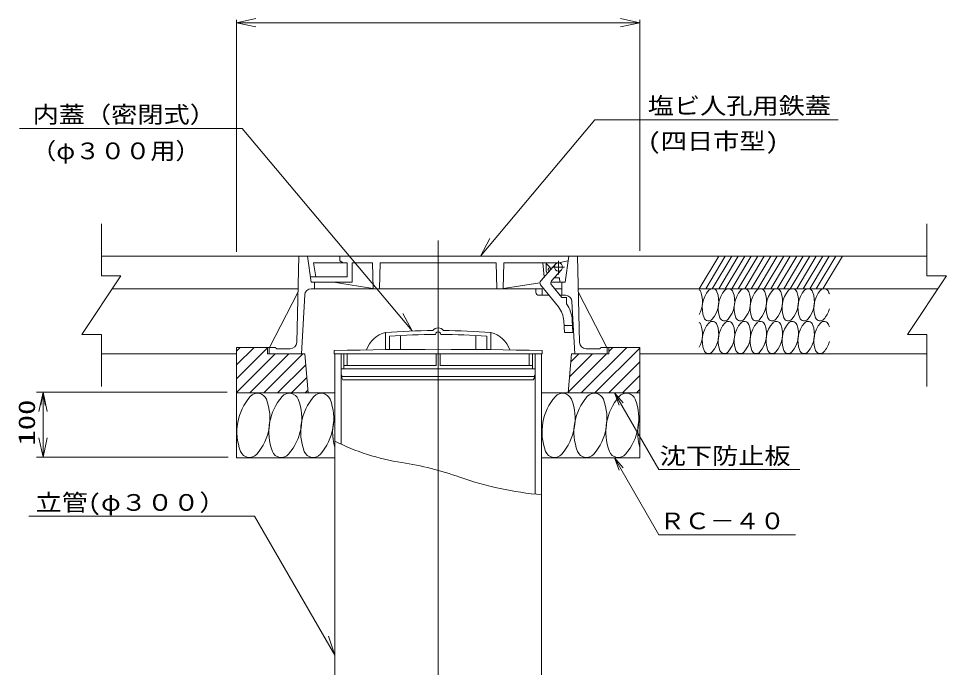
# Model space of a CAD drawing. Units: millimetres on the paper. Extents: x -392 to 404, y -283 to 281.
# Drawn here: x -99.5 to 43.1, y -36.1 to 63.6 of the extents above; entities that cross this region are included whole.
import ezdxf
from ezdxf.enums import TextEntityAlignment as Align

# ---------------------------------------------------------------- set-up
doc = ezdxf.new("R2010")
doc.units = ezdxf.units.MM
doc.layers.add('0-3__0-4__1-0_0', color=7, linetype='Continuous', lineweight=18)
doc.layers.add('0-4__0-5__1-1_陣へようこそ', color=7, linetype='Continuous', lineweight=18)
doc.styles.add('ＭＳ ゴシック', font='')
doc.styles.get('ＭＳ ゴシック').set_extended_font_data('MS Gothic')

msp = doc.modelspace()

# ---------------------------------------------------------------- linework, layer by layer
at = {"layer": '0-3__0-4__1-0_0'}
for p, q in [((-66.037, 27.737), (-66.037, 63.412)), ((-66.037, 62.962), (-4.037, 62.962)), ((-4.037, 27.893), (-4.037, 63.412)), ((-35.037, 29.511), (-35.037, -92.816)), ((-35.037, -92.816), (-35.037, 29.511)), ((-86.807, 27.066), (-56.437, 27.066)), ((-56.784, 13.84), (-56.437, 27.066)), ((-13.637, 27.066), (-56.437, 27.066)), ((-55.137, 27.066), (-54.537, 23.066)), ((-54.179, 26.066), (-49.037, 26.066)), ((-53.856, 23.916), (-54.179, 26.066)), ((-50.137, 26.366), (-50.137, 27.066)), ((-49.618, 26.066), (-50.137, 26.366)), ((-49.037, 26.066), (-49.037, 23.916)), ((-48.237, 26.066), (-45.137, 26.066)), ((-48.237, 23.066), (-48.237, 26.066)), ((-45.137, 26.066), (-45.037, 22.116)), ((-43.937, 26.066), (-44.039, 22.066)), ((-26.137, 26.066), (-43.937, 26.066)), ((-26.036, 22.066), (-26.137, 26.066)), ((-24.937, 26.066), (-25.037, 22.116)), ((-16.537, 26.066), (-24.937, 26.066)), ((-18.749, 23.894), (-18.937, 26.066)), ((-18.437, 26.066), (-18.437, 24.966)), ((-15.041, 26.374), (-16.537, 26.066)), ((-16.537, 26.352), (-16.537, 24.26)), ((-15.537, 23.066), (-14.937, 27.066)), ((-13.637, 27.066), (40.085, 27.066)), ((-13.637, 27.066), (-13.291, 13.84)), ((5.085, 22.066), (8.085, 27.066)), ((6.085, 22.066), (9.085, 27.066)), ((7.085, 22.066), (10.085, 27.066)), ((8.085, 22.066), (11.085, 27.066)), ((9.085, 22.066), (12.085, 27.066)), ((10.085, 22.066), (13.085, 27.066)), ((11.085, 22.066), (14.085, 27.066)), ((12.085, 22.066), (15.085, 27.066)), ((13.085, 22.066), (16.085, 27.066)), ((14.085, 22.066), (17.085, 27.066)), ((15.085, 22.066), (18.085, 27.066)), ((16.085, 22.066), (19.085, 27.066)), ((17.085, 22.066), (20.085, 27.066)), ((18.085, 22.066), (21.085, 27.066)), ((19.085, 22.066), (22.085, 27.066)), ((20.085, 22.066), (23.085, 27.066)), ((21.085, 22.066), (24.085, 27.066)), ((22.085, 22.066), (25.085, 27.066)), ((23.085, 22.066), (26.085, 27.066)), ((24.085, 22.066), (27.085, 27.066)), ((-15.601, 25.416), (-17.587, 25.416)), ((-49.037, 23.916), (-54.665, 23.916)), ((-54.537, 23.066), (-48.237, 23.066)), ((-54.037, 23.066), (-54.037, 22.066)), ((-44.717, 22.066), (-51.125, 23.066)), ((-25.358, 22.066), (-19.399, 22.996)), ((-17.714, 23.066), (-15.537, 23.066)), ((-16.382, 23.766), (-17.182, 23.766)), ((-16.334, 23.066), (-16.382, 23.766)), ((-16.037, 21.066), (-16.037, 23.066)), ((-85.14, 22.066), (-56.568, 22.066)), ((-60.937, 13.066), (-56.583, 21.516)), ((-54.549, 22.066), (-18.984, 22.066)), ((-20.037, 21.566), (-20.037, 22.066)), ((-19.037, 22.066), (-19.037, 21.066)), ((-17.13, 22.066), (-16.037, 22.066)), ((-13.507, 22.066), (41.752, 22.066)), ((-13.492, 21.516), (-9.137, 13.066)), ((-55.548, 21.118), (-56.037, 12.066)), ((-19.537, 21.066), (-17.993, 21.066)), ((-15.471, 21.066), (-16.321, 21.066)), ((-14.037, 12.066), (-14.473, 20.12)), ((-66.037, 13.066), (-60.037, 13.066)), ((-61.037, 12.966), (-61.037, 12.066)), ((-59.837, 12.866), (-57.783, 12.866)), ((-12.291, 12.866), (-10.237, 12.866)), ((-10.037, 13.066), (-4.037, 13.066)), ((-9.037, 12.966), (-9.037, 12.066)), ((-4.037, 13.066), (-4.037, -3.934)), ((-4.037, 13.066), (-4.037, 6.066)), ((-86.807, 12.066), (-66.037, 12.066)), ((-55.537, 12.066), (-61.287, 12.066)), ((-61.287, 12.066), (-55.537, 12.066)), ((-49.937, 12.066), (-49.937, -1.823)), ((-20.137, -9.49), (-20.137, 12.066)), ((-8.787, 12.066), (-14.537, 12.066)), ((-8.787, 12.066), (-14.537, 12.066)), ((-4.037, 12.066), (40.085, 12.066)), ((-4.037, 6.066), (-19.137, 6.066)), ((-66.037, -3.934), (-50.937, -3.934)), ((-4.037, -3.934), (-19.137, -3.934)), ((-1.106, -5.723), (20.538, -5.723)), ((-1.106, -15.723), (19.901, -15.723))]:
    msp.add_line(p, q, dxfattribs=at)
for points in [[(-28.544, 27.066), (-10.957, 48.027), (26.423, 48.027)], [(-39.018, 15.587), (-65.144, 46.724), (-99.384, 46.724)], [(-86.807, 32.066), (-86.807, 24.066), (-83.807, 24.066), (-89.807, 15.066), (-86.807, 15.066), (-86.807, 7.066)], [(40.085, 32.066), (40.085, 24.066), (43.085, 24.066), (37.085, 15.066), (40.085, 15.066), (40.085, 7.066)], [(-17.002, 25.834), (-19.271, 23.314), (-17.002, 25.834)], [(-17.958, 25.52), (-18.437, 25.951), (-17.958, 25.52)], [(-16.537, 26.352), (-16.537, 24.26), (-16.537, 26.352)], [(-17.594, 23.309), (-16.073, 24.998), (-17.594, 23.309)], [(-15.601, 25.416), (-17.587, 25.416), (-15.601, 25.416)], [(-19.288, 22.665), (-16.554, 19.288), (-19.288, 22.665)], [(-16.037, 20.716), (-17.611, 22.66), (-16.037, 20.716)], [(-15.287, 20.716), (-16.037, 20.716), (-15.287, 20.716)], [(-15.287, 19.761), (-15.287, 20.716), (-15.287, 19.761)], [(-15.734, 17.153), (-15.639, 15.341), (-15.734, 17.153)], [(-14.337, 15.341), (-14.436, 17.221), (-14.337, 15.341)], [(-15.697, 16.441), (-14.395, 16.441), (-15.697, 16.441)], [(-43.137, 15.339), (-43.137, 12.716), (-43.137, 15.339)], [(-42.537, 12.723), (-42.537, 14.784), (-42.537, 12.723)], [(-40.837, 12.741), (-40.837, 14.898), (-40.837, 12.741)], [(-29.237, 14.898), (-29.237, 12.741), (-29.237, 14.898)], [(-27.537, 14.784), (-27.537, 12.723), (-27.537, 14.784)], [(-26.937, 12.716), (-26.937, 15.339), (-26.937, 12.716)], [(-15.639, 15.341), (-14.337, 15.341), (-15.639, 15.341)], [(-66.037, 10.359), (-63.331, 13.066), (-66.037, 10.359)], [(-66.037, 12.481), (-65.452, 13.066), (-66.037, 12.481)], [(-66.037, -3.934), (-66.037, 13.066), (-66.037, 6.066)], [(-66.037, 8.238), (-61.287, 12.988), (-66.037, 8.238)], [(-61.287, 12.066), (-61.287, 13.066), (-61.287, 12.066)], [(-13.055, 6.066), (-6.055, 13.066), (-13.055, 6.066)], [(-10.934, 6.066), (-4.037, 12.962), (-10.934, 6.066)], [(-8.787, 12.455), (-8.176, 13.066), (-8.787, 12.455)], [(-8.787, 13.066), (-8.787, 12.066), (-8.787, 13.066)], [(-66.037, 6.117), (-60.088, 12.066), (-66.037, 6.117)], [(-63.967, 6.066), (-57.967, 12.066), (-63.967, 6.066)], [(-61.845, 6.066), (-55.845, 12.066), (-61.845, 6.066)], [(-55.537, 12.066), (-55.037, 6.066), (-55.537, 12.066)], [(-51.037, 12.066), (-51.037, 12.567), (-51.037, 12.066)], [(-51.037, 12.066), (-19.037, 12.066), (-51.037, 12.066)], [(-19.137, 12.066), (-19.137, -47.462), (-50.937, -47.462), (-50.937, 12.066)], [(-49.537, 9.766), (-49.537, 12.066), (-49.537, 9.766)], [(-49.037, 12.016), (-49.037, 10.266), (-49.037, 12.016)], [(-35.337, 10.266), (-35.337, 12.066), (-35.337, 10.266)], [(-34.737, 12.066), (-34.737, 10.266), (-34.737, 12.066)], [(-21.037, 10.266), (-21.037, 12.016), (-21.037, 10.266)], [(-20.537, 12.066), (-20.537, 9.766), (-20.537, 12.066)], [(-19.037, 12.567), (-19.037, 12.066), (-19.037, 12.567)], [(-14.537, 12.066), (-15.037, 6.066), (-14.537, 12.066)], [(-15.025, 6.218), (-9.176, 12.066), (-15.025, 6.218)], [(-14.832, 8.532), (-11.298, 12.066), (-14.832, 8.532)], [(-14.639, 10.846), (-13.419, 12.066), (-14.639, 10.846)], [(-59.724, 6.066), (-55.398, 10.392), (-59.724, 6.066)], [(-49.537, 10.266), (-35.337, 10.266), (-49.537, 10.266)], [(-34.787, 10.266), (-20.587, 10.266), (-34.787, 10.266)], [(-8.812, 6.066), (-4.037, 10.841), (-8.812, 6.066)], [(-20.137, 9.766), (-49.937, 9.766), (-20.137, 9.766)], [(-49.773, 8.566), (-49.937, 8.864), (-49.773, 8.566)], [(-49.837, 8.366), (-49.837, 8.566), (-49.837, 8.366)], [(-49.837, 8.566), (-20.237, 8.566), (-49.837, 8.566)], [(-20.137, 8.864), (-20.302, 8.566), (-20.137, 8.864)], [(-20.237, 8.566), (-20.237, 8.366), (-20.237, 8.566)], [(-6.691, 6.066), (-4.037, 8.72), (-6.691, 6.066)], [(-57.603, 6.066), (-55.235, 8.434), (-57.603, 6.066)], [(-49.664, 8.066), (-49.837, 8.366), (-49.664, 8.066)], [(-20.411, 8.066), (-49.664, 8.066), (-20.411, 8.066)], [(-20.237, 8.366), (-20.411, 8.066), (-20.237, 8.366)], [(-50.937, 6.066), (-66.037, 6.066), (-52.876, 6.066)], [(-55.481, 6.066), (-55.072, 6.476), (-55.481, 6.066)], [(-7.913, 6.066), (-1.106, -5.723), (14.91, -5.723)], [(-7.913, 6.066), (-6.627, 4.534), (-7.913, 6.066)], [(-7.913, 6.066), (-7.229, 4.187), (-7.913, 6.066)], [(-4.57, 6.066), (-4.037, 6.598), (-4.57, 6.066)], [(-7.913, -3.934), (-1.106, -15.723), (14.91, -15.723)], [(-7.913, -3.934), (-6.627, -5.466), (-7.913, -3.934)], [(-7.913, -3.934), (-7.229, -5.813), (-7.913, -3.934)], [(-50.937, -34.218), (-63.258, -12.888), (-97.958, -12.888), (-63.258, -12.888)]]:
    msp.add_lwpolyline(points, dxfattribs=at)
msp.add_circle((-16.537, 25.416), 0.625, dxfattribs=at)
msp.add_circle((-16.537, 25.416), 0.625, dxfattribs=at)
for centre, radius, start, end in [((-17.737, 24.966), 0.7, 180, 225.18862), ((-17.737, 24.966), 0.4, 104.40427, 223.07599), ((-18.293, 25.148), 0.5, 318, 48), ((-18.293, 25.148), 0.5, 318, 48), ((-18.9, 22.98), 0.5, 138, 219), ((-18.9, 22.98), 0.5, 138, 219), ((-17.222, 22.974), 0.5, 138, 219), ((-17.222, 22.974), 0.5, 138, 219), ((-54.549, 21.066), 1, 90, 176.90545), ((-19.537, 21.566), 0.5, 180, 270), ((1.432, 20.123), 4.162, 331.37187, 20.99363), ((4.631, 21.351), 0.736, 20.99363, 51.85669), ((9.715, 19.104), 4.162, 139.00637, 200.99363), ((7.13, 21.351), 0.736, 103.59207, 139.00637), ((3.931, 20.123), 4.162, 319.00637, 20.99363), ((7.13, 21.351), 0.736, 20.99363, 76.40792), ((12.165, 19.104), 4.162, 139.00637, 200.99363), ((9.58, 21.351), 0.736, 103.59208, 139.00637), ((6.381, 20.123), 4.162, 319.00637, 20.99363), ((9.58, 21.351), 0.736, 20.99363, 76.40793), ((14.615, 19.104), 4.162, 139.00637, 200.99363), ((12.03, 21.351), 0.736, 103.59208, 139.00637), ((8.831, 20.123), 4.162, 319.00637, 20.99363), ((12.03, 21.351), 0.736, 20.99363, 76.40793), ((17.065, 19.104), 4.162, 139.00637, 200.99363), ((14.48, 21.351), 0.736, 103.59208, 139.00637), ((11.281, 20.123), 4.162, 319.00637, 20.99363), ((14.48, 21.351), 0.736, 20.99363, 76.40792), ((19.519, 19.104), 4.162, 139.00637, 200.99363), ((16.933, 21.351), 0.736, 103.59208, 139.00637), ((13.735, 20.123), 4.162, 319.00637, 20.99363), ((16.933, 21.351), 0.736, 20.99363, 76.40793), ((21.969, 19.104), 4.162, 139.00637, 200.99363), ((19.383, 21.351), 0.736, 103.59208, 139.00637), ((16.185, 20.123), 4.162, 319.00637, 20.99363), ((19.383, 21.351), 0.736, 20.99363, 76.40792), ((24.419, 19.104), 4.162, 139.00637, 200.99363), ((21.833, 21.351), 0.736, 103.59207, 139.00637), ((18.635, 20.123), 4.162, 319.00637, 20.99363), ((21.833, 21.351), 0.736, 20.99363, 76.40792), ((26.869, 19.104), 4.162, 139.00637, 200.99363), ((24.283, 21.351), 0.736, 103.59207, 139.00637), ((24.283, 21.351), 0.736, 20.99363, 76.40792), ((21.085, 20.123), 4.162, 16.01722, 20.99363), ((-15.471, 20.066), 1, 3.09455, 90), ((-19.429, 16.96), 3.7, 3, 39), ((-19.429, 16.96), 3.7, 3, 39), ((-19.429, 16.96), 5, 3, 34.07152), ((-19.429, 16.96), 5, 3, 34.07152), ((21.085, 20.123), 4.162, 319.00637, 343.98278), ((6.517, 17.876), 0.736, 200.99363, 319.00637), ((8.967, 17.876), 0.736, 200.99363, 319.00637), ((11.417, 17.876), 0.736, 200.99363, 319.00637), ((13.867, 17.876), 0.736, 200.99363, 319.00637), ((16.321, 17.876), 0.736, 200.99363, 319.00637), ((18.771, 17.876), 0.736, 200.99363, 319.00637), ((21.221, 17.876), 0.736, 200.99363, 319.00637), ((23.671, 17.876), 0.736, 200.99363, 319.00637), ((-35.037, 15.066), 1, 36.64106, 143.35894), ((-35.037, 15.066), 1, 36.64106, 143.35894), ((1.432, 15.1), 4.162, 331.37187, 20.99363), ((4.631, 16.327), 0.736, 20.99363, 51.85669), ((9.715, 14.08), 4.162, 139.00637, 200.99363), ((7.13, 16.327), 0.736, 20.99363, 139.00637), ((3.931, 15.1), 4.162, 319.00637, 20.99363), ((12.165, 14.08), 4.162, 139.00637, 200.99363), ((9.58, 16.327), 0.736, 20.99363, 139.00637), ((6.381, 15.1), 4.162, 319.00637, 20.99363), ((14.615, 14.08), 4.162, 139.00637, 200.99363), ((12.03, 16.327), 0.736, 20.99363, 139.00637), ((8.831, 15.1), 4.162, 319.00637, 20.99363), ((17.065, 14.08), 4.162, 139.00637, 200.99363), ((14.48, 16.327), 0.736, 20.99363, 139.00637), ((11.281, 15.1), 4.162, 319.00637, 20.99363), ((19.519, 14.08), 4.162, 139.00637, 200.99363), ((16.933, 16.327), 0.736, 20.99363, 139.00637), ((13.735, 15.1), 4.162, 319.00637, 20.99363), ((21.969, 14.08), 4.162, 139.00637, 200.99363), ((19.383, 16.327), 0.736, 20.99363, 139.00637), ((16.185, 15.1), 4.162, 319.00637, 20.99363), ((24.419, 14.08), 4.162, 139.00637, 200.99363), ((21.833, 16.327), 0.736, 20.99363, 139.00637), ((18.635, 15.1), 4.162, 319.00637, 20.99363), ((26.869, 14.08), 4.162, 139.00637, 200.99363), ((24.283, 16.327), 0.736, 20.99363, 139.00637), ((21.085, 15.1), 4.162, 16.01722, 20.99363), ((-42.231, 11.444), 4, 103.09735, 162.10221), ((-42.231, 11.444), 4, 103.09735, 162.10221), ((-35.037, -84.934), 100.6, 90.457, 94.61828), ((-35.037, -84.934), 100.6, 90.457, 94.61828), ((-35.037, -84.934), 100, 90.22918, 94.30122), ((-35.037, -84.934), 100, 90.22918, 94.30122), ((-35.037, 15.066), 0.4, 359.88541, 180.11459), ((-35.037, 15.066), 0.4, 359.88541, 180.11459), ((-35.037, -84.934), 100, 85.69878, 89.77082), ((-35.037, -84.934), 100, 85.69878, 89.77082), ((-35.037, -84.934), 100.6, 85.38172, 89.543), ((-35.037, -84.934), 100.6, 85.38172, 89.543), ((-27.844, 11.444), 4, 17.89779, 76.90265), ((-27.844, 11.444), 4, 17.89779, 76.90265), ((-59.837, 13.066), 0.2, 180, 270), ((-57.783, 13.866), 1, 270, 358.5), ((-12.291, 13.866), 1, 181.5, 270), ((-10.237, 13.066), 0.2, 270, 0), ((21.085, 15.1), 4.162, 319.00637, 343.98278), ((-35.031, -626.448), 639.216, 88.56626, 91.43374), ((-35.031, -626.448), 639.216, 88.56626, 91.43374), ((6.517, 12.852), 0.736, 200.99363, 319.00637), ((8.967, 12.852), 0.736, 200.99363, 319.00637), ((11.417, 12.852), 0.736, 200.99363, 319.00637), ((13.867, 12.852), 0.736, 200.99363, 319.00637), ((16.321, 12.852), 0.736, 200.99363, 319.00637), ((18.771, 12.852), 0.736, 200.99363, 319.00637), ((21.221, 12.852), 0.736, 200.99363, 319.00637), ((23.671, 12.852), 0.736, 200.99363, 319.00637), ((-62.817, 4.558), 1.472, 20.99363, 139.00637), ((-57.917, 4.558), 1.472, 20.99363, 139.00637), ((-53.017, 4.558), 1.472, 20.99363, 139.00637), ((-15.917, 4.558), 1.472, 20.99363, 139.00637), ((-11.017, 4.558), 1.472, 20.99363, 139.00637), ((-6.117, 4.558), 1.472, 20.99363, 139.00637), ((-57.645, 0.064), 8.323, 139.00637, 200.99363), ((-69.214, 2.104), 8.323, 319.00637, 20.99363), ((-52.745, 0.064), 8.323, 139.00637, 200.99363), ((-64.314, 2.104), 8.323, 319.00637, 20.99363), ((-47.845, 0.064), 8.323, 139.00637, 200.99363), ((-59.414, 2.104), 8.323, 319.00637, 20.99363), ((-10.745, 0.064), 8.323, 139.00637, 200.99363), ((-22.314, 2.104), 8.323, 319.00637, 20.99363), ((-5.845, 0.064), 8.323, 139.00637, 200.99363), ((-17.414, 2.104), 8.323, 319.00637, 20.99363), ((-0.945, 0.064), 8.323, 139.00637, 200.99363), ((-12.514, 2.104), 8.323, 319.00637, 20.99363), ((-42.945, 0.064), 8.323, 163.7766, 196.2234), ((3.955, 0.064), 8.323, 163.7766, 196.2234), ((-35.142, 30.37), 35.43, 243.52437, 261.0956), ((-64.042, -2.391), 1.472, 200.99363, 319.00637), ((-59.142, -2.391), 1.472, 200.99363, 319.00637), ((-54.242, -2.391), 1.472, 200.99363, 319.00637), ((-17.142, -2.391), 1.472, 200.99363, 319.00637), ((-12.242, -2.391), 1.472, 200.99363, 319.00637), ((-7.342, -2.391), 1.472, 200.99363, 319.00637), ((-48.366, -54.03), 50, 70.55249, 81.0956), ((-14.936, 40.647), 50.406, 250.55249, 265.21897)]:
    msp.add_arc(centre, radius, start, end, dxfattribs=at)
at = {"layer": '0-4__0-5__1-1_陣へようこそ'}
for p, q in [((-66.037, 62.962), (-63.037, 63.6)), ((-66.037, 62.962), (-63.037, 62.325)), ((-4.037, 62.962), (-7.037, 63.6)), ((-4.037, 62.962), (-7.037, 62.325)), ((-28.544, 27.066), (-27.105, 29.774)), ((-39.018, 15.587), (-40.457, 18.295)), ((-67.489, 6.196), (-96.771, 6.196)), ((-95.771, 6.196), (-96.408, 3.196)), ((-95.771, 6.196), (-95.771, -3.828)), ((-95.771, 6.196), (-95.133, 3.196)), ((-95.771, -3.828), (-96.408, -0.828)), ((-95.771, -3.828), (-95.133, -0.828)), ((-67.303, -3.828), (-96.771, -3.828)), ((-50.937, -34.218), (-51.886, -31.301))]:
    msp.add_line(p, q, dxfattribs=at)
msp.add_lwpolyline([(-95.437, 4.196), (-95.771, 6.196), (-96.104, 4.196)], dxfattribs=at)

# ---------------------------------------------------------------- texts
at = {"layer": '0-3__0-4__1-0_0', "style": 'ＭＳ ゴシック'}
for s, width, p in [('内蓋（密閉式）', 1.15, (-97.375, 46.791)), ('（φ３００用）', 1.1, (-97.587, 41.208)), ('沈下防止板', 1.15, (-0.987, -5.656)), ('立管(φ３００）', 1.15, (-96.923, -12.821)), ('ＲＣ－４０', 1.1, (-0.987, -15.656))]:
    msp.add_text(s, height=2.566, dxfattribs=dict(at, width=width)).set_placement(p, align=Align.BOTTOM_LEFT)
at = {"layer": '0-4__0-5__1-1_陣へようこそ', "style": 'ＭＳ ゴシック', "width": 1.15}
for s, p in [('塩ビ人孔用鉄蓋', (-2.829, 48.147)), ('(四日市型)', (-2.829, 42.713))]:
    msp.add_text(s, height=2.566, dxfattribs=at).set_placement(p, align=Align.BOTTOM_LEFT)
at = {"layer": '0-4__0-5__1-1_陣へようこそ', "style": 'ＭＳ ゴシック', "width": 1.35}
msp.add_text('100', height=2.566, rotation=90, dxfattribs=at).set_placement((-96.226, -2.031), align=Align.BOTTOM_LEFT)

doc.saveas('drawing.dxf')
